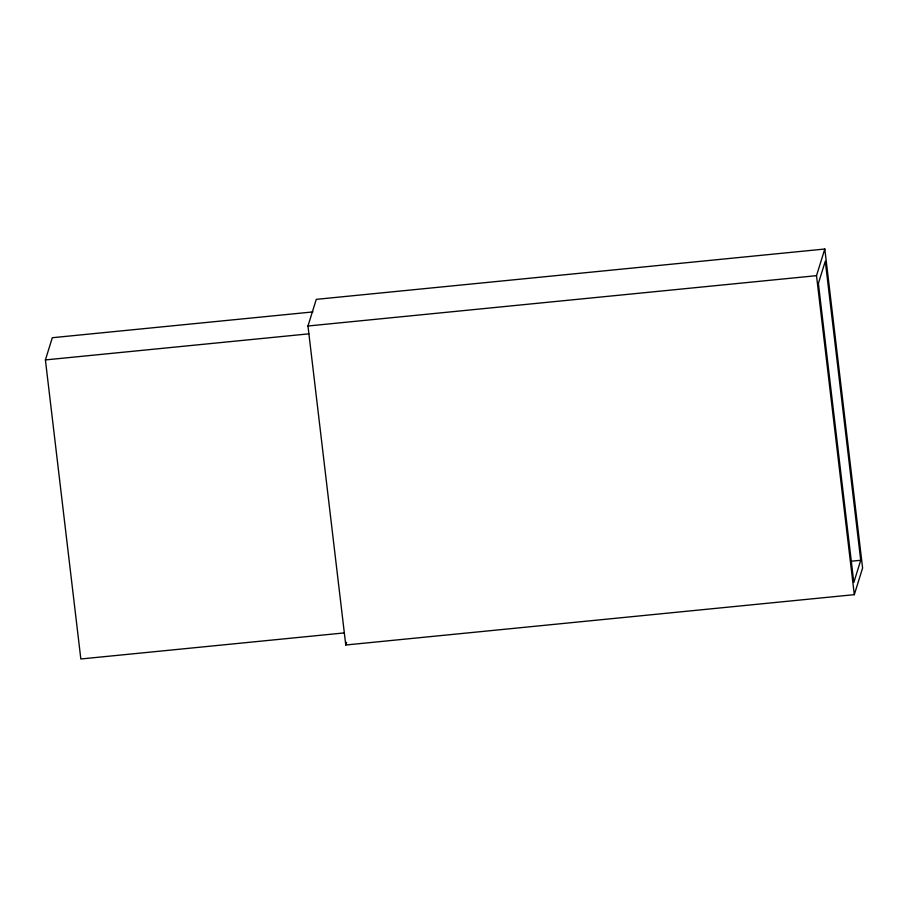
<?xml version="1.0" encoding="UTF-8"?>
<svg xmlns="http://www.w3.org/2000/svg" width="908" height="908" viewBox="0 0 908 908"><rect width="100%" height="100%" fill="white"/><g stroke="black" fill="none" stroke-linecap="round" stroke-linejoin="round"><path stroke-width="1.36" d="M344.257 632.91L80.835 658.981L45.4 359.92L52.312 337.719L312.919 311.921M307.971 326.006L316.268 299.356L824.805 249.019L862.6 568.011L854.303 594.661L345.766 644.998L307.971 326.006L816.508 275.669L824.805 249.019M345.766 644.998L346.595 642.331M860.727 560.27L853.815 582.471L818.38 283.421L825.293 261.209L860.727 560.27L850.864 561.246M45.4 359.92L308.822 333.849M816.508 275.669L854.303 594.661"/></g></svg>
